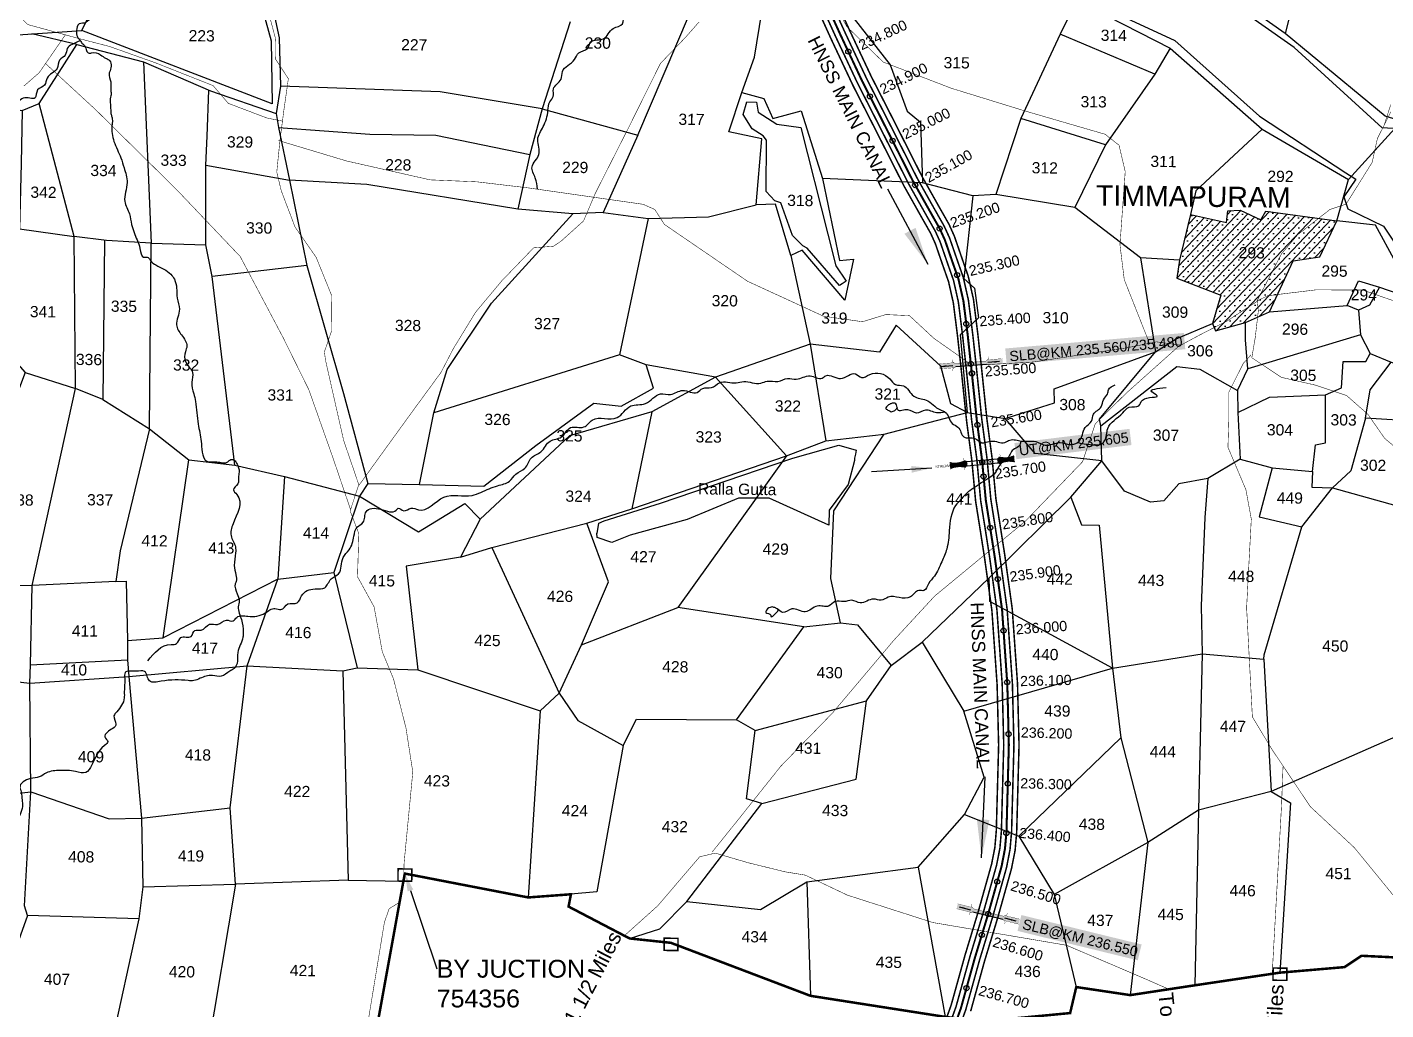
# Model space of a CAD drawing. Header units: feet. Extents: x 750329 to 765877, y 1623833 to 1630891.
# Drawn here: x 753633 to 756297, y 1625345 to 1627271 of the extents above; entities that cross this region are included whole.
import ezdxf
from ezdxf import colors
from ezdxf.entities.mleader import LeaderData, LeaderLine
from ezdxf.enums import TextEntityAlignment as Align
from ezdxf.math import Vec2, Vec3

# ---------------------------------------------------------------- set-up
doc = ezdxf.new("R2010")
doc.units = ezdxf.units.FT
doc.header["$LTSCALE"] = 15
doc.header["$MEASUREMENT"] = 0
doc.header["$PDMODE"] = 32
doc.header["$PDSIZE"] = 10
doc.linetypes.add('ACAD_ISO02W100', pattern=[15, 12, -3])
doc.linetypes.add('HIDDEN2', pattern=[0.1875, 0.125, -0.0625])
for name, color, linetype in [('CANAL1', 7, 'Continuous'), ('CRDS STONES', 7, 'Continuous'), ('CSMark', 72, 'Continuous'), ('Hills', 17, 'Continuous'), ('PLOT', 7, 'Continuous'), ('PLOT NO', 7, 'Continuous'), ('ROADS', 6, 'Continuous'), ('STRUCTURE', 5, 'Continuous'), ('TANKS-STREAM', 4, 'Continuous'), ('VILLAGE', 30, 'Continuous'), ('VILLAGE STONES', 240, 'Continuous')]:
    doc.layers.add(name, color=color, linetype=linetype)
doc.layers.add('VILLAGE BOUNDRY', color=5, linetype='HIDDEN2', lineweight=100)
doc.styles.get("Standard").update_dxf_attribs({"font": 'arial.ttf'})
doc.linetypes.add('DOTS', pattern='A,1e-06,-3,["●",Standard,S=3,R=0,X=-1.25,Y=-1.25],-3', length=6.000001)
doc.dimstyles.get("Standard").update_dxf_attribs({"dimtxt": 0.18, "dimasz": 40, "dimexe": 0.18, "dimexo": 0.0625, "dimgap": 0.09, "dimtad": 0, "dimtih": 1, "dimtoh": 1, "dimdec": 4, "dimzin": 0, "dimdsep": 46, "dimtxsty": 'Standard', "dimcen": 0.09, "dimadec": 0, "dimazin": 0, "dimtfac": 1, "dimtdec": 4, "dimtofl": 0, "dimtmove": 0, "dimatfit": 3, "dimfxl": 1, "dimtolj": 1, "dimtzin": 0, "dimarcsym": 0})

# ---------------------------------------------------------------- blocks, each defined once
blk = doc.blocks.new('SLB')
at = {"layer": 'STRUCTURE'}
h = blk.add_hatch(dxfattribs=at)
h.set_pattern_fill('DOTS', color=6, scale=20, angle=320.3722, style=0)
h.set_pattern_definition([(320.372247934, (-159.4327, -72.9564), (1.2786241598, 0.5641323054), [0, -1.25])])
h.paths.add_polyline_path([(769699.5, 1706871.1), (769699.5, 1706861.1), (769729.1, 1706861.1), (769732.1, 1706863.1), (769792.1, 1706863.1), (769795.1, 1706861.1), (769824.7, 1706861.1), (769824.7, 1706871.1), (769795.1, 1706871.1), (769792.1, 1706869.1), (769732.1, 1706869.1), (769729.1, 1706871.1)])
at = {"layer": 'STRUCTURE', "color": 6, "linetype": 'ACAD_ISO02W100', "ltscale": 0.5, "const_width": 0.5}
for points in [[(769699.5, 1706871.1), (769729.1, 1706871.1)], [(769795.1, 1706871.1), (769824.7, 1706871.1)], [(769699.5, 1706861.1), (769729.1, 1706861.1)], [(769795.1, 1706861.1), (769824.7, 1706861.1)]]:
    blk.add_lwpolyline(points, dxfattribs=at)
at = {"layer": 'STRUCTURE', "color": 6, "const_width": 0.628}
for points in [[(769726.1, 1706877.1), (769726.1, 1706873.1), (769732.1, 1706869.1), (769792.1, 1706869.1), (769798.1, 1706873.1), (769798.1, 1706877.1)], [(769726.1, 1706855.1), (769726.1, 1706859.1), (769732.1, 1706863.1), (769792.1, 1706863.1), (769798.1, 1706859.1), (769798.1, 1706855.1)]]:
    blk.add_lwpolyline(points, dxfattribs=at)
at = {"layer": 'STRUCTURE', "color": 6}
blk.add_lwpolyline([(769732.1, 1706863.1), (769792.1, 1706863.1)], dxfattribs=at)
blk.add_lwpolyline([(769732.1, 1706863.1), (769792.1, 1706863.1)], dxfattribs=at)
at = {"layer": 'STRUCTURE', "color": 0}
blk.add_circle((769762.1, 1706866.1), 1.24, dxfattribs=at)
for points in [[(769703.8, 1706866), (769726.7, 1706866)], [(769818.6, 1706865.8), (769795.7, 1706865.8)]]:
    blk.add_leader(points, dimstyle='Standard', override={"dimasz": 10, "dimgap": 0.09, "dimtad": 0}, dxfattribs=at)
blk = doc.blocks.new('UT')
at = {"layer": 'STRUCTURE'}
h = blk.add_hatch(dxfattribs=at)
h.set_pattern_fill('DASH', color=150, scale=8, angle=-39.6278, style=0)
h.set_pattern_definition([(320.372247933, (-4370.464, -6260.8811), (1.40800153113, 0.132407282), [1, -1])])
h.paths.add_polyline_path([(765163, 1700681.9), (765165.6, 1700680.6), (765167.2, 1700680.3), (765169.1, 1700680), (765172.4, 1700679.6), (765176.4, 1700679.3), (765179.5, 1700679.5), (765183.1, 1700679.9), (765187.7, 1700680.9), (765188.9, 1700681.2), (765193.1, 1700682.2), (765196.1, 1700680.2), (765196.1, 1700672.2), (765193.1, 1700670.2), (765190.5, 1700670.8), (765188.1, 1700671.3), (765185.5, 1700671.8), (765183.6, 1700672.1), (765181, 1700672.5), (765180.3, 1700672.5), (765178.5, 1700672.6), (765176.7, 1700672.6), (765174.6, 1700672.5), (765172.5, 1700672.3), (765170.4, 1700672), (765168.5, 1700671.7), (765166.1, 1700671.2), (765165, 1700670.8), (765163, 1700669.7)])
h.paths.add_polyline_path([(765259.1, 1700682.2), (765256.1, 1700680.2), (765256.1, 1700672.2), (765259.1, 1700670.2), (765261.9, 1700671), (765264.4, 1700671.6), (765266.4, 1700672), (765269.1, 1700672.5), (765272.7, 1700673), (765276.1, 1700673.1), (765278.6, 1700672.9), (765281.2, 1700672.7), (765283.9, 1700672.3), (765286.4, 1700671.9), (765288, 1700671.3), (765289.2, 1700670.6), (765289.1, 1700682.7), (765287.6, 1700681.8), (765285.7, 1700681.2), (765283, 1700680.7), (765281.2, 1700680.4), (765276.7, 1700679.9), (765272.7, 1700679.9), (765268.7, 1700680.3), (765264.8, 1700681), (765261.2, 1700681.7)])
at = {"layer": 'STRUCTURE', "color": 150, "const_width": 0.628}
for points in [[(765190.1, 1700688.2), (765190.1, 1700684.2), (765196.1, 1700680.2), (765256.1, 1700680.2), (765262.1, 1700684.2), (765262.1, 1700688.2)], [(765190.1, 1700664.2), (765190.1, 1700668.2), (765196.1, 1700672.2), (765256.1, 1700672.2), (765262.1, 1700668.2), (765262.1, 1700664.2)]]:
    blk.add_lwpolyline(points, dxfattribs=at)
at = {"layer": 'STRUCTURE', "color": 150}
for points in [[(765196.1, 1700680.2), (765256.1, 1700680.2)], [(765196.1, 1700672.2), (765256.1, 1700672.2)], [(765196.1, 1700672.2), (765256.1, 1700672.2)]]:
    blk.add_lwpolyline(points, dxfattribs=at)
at = {"layer": 'STRUCTURE', "color": 0}
blk.add_circle((765226.1, 1700676.2), 1.89, dxfattribs=at)
at = {"layer": 'STRUCTURE', "color": 150}
for points in [[(765163, 1700681.9), (765164.4, 1700681.1), (765167.9, 1700680.2), (765171.2, 1700679.8), (765176.1, 1700679.4), (765184.7, 1700680.3), (765193.1, 1700682.2)], [(765163, 1700669.7), (765164.3, 1700670.6), (765167.8, 1700671.6), (765171.2, 1700672.1), (765176, 1700672.6), (765184.7, 1700672), (765193.1, 1700670.2)], [(765289.1, 1700682.7), (765287.8, 1700681.9), (765284.3, 1700680.9), (765280.9, 1700680.4), (765276.1, 1700679.8), (765267.4, 1700680.5), (765259.1, 1700682.2)], [(765289.2, 1700670.6), (765287.8, 1700671.4), (765284.2, 1700672.3), (765280.9, 1700672.7), (765276.1, 1700673.1), (765267.4, 1700672.2), (765259.1, 1700670.2)]]:
    blk.add_spline(points, degree=3, dxfattribs=at)
at = {"layer": 'STRUCTURE', "color": 0}
blk.add_text('STREAM', height=5, dxfattribs=at).set_placement((765148.2, 1700675.8), align=Align.MIDDLE_CENTER)
for points in [[(765190.9, 1700676), (765164.2, 1700675.8)], [(765289.3, 1700676.7), (765265.4, 1700676.4)]]:
    blk.add_leader(points, dimstyle='Standard', override={"dimasz": 10, "dimgap": 0.09, "dimtad": 0}, dxfattribs=at)

msp = doc.modelspace()

# ---------------------------------------------------------------- hatches: boundary and pattern name
at = {"layer": 'VILLAGE', "linetype": 'Continuous'}
h = msp.add_hatch(dxfattribs=at)
h.set_pattern_fill('SACNCR', color=256, scale=150, angle=1.53032, style=0)
h.paths.add_polyline_path([(755913.7, 1626904.2), (755984.1, 1626888.3), (755987.2, 1626911.6), (756011.1, 1626912.5), (756051.3, 1626893.8), (756061.2, 1626910.7), (756200.9, 1626891.8), (756167.2, 1626821), (756114.9, 1626813.2), (756068.6, 1626713.2), (756021.4, 1626692.1), (755962.4, 1626675.9), (755956.8, 1626690.6), (755973, 1626745.9), (755887, 1626779.1), (755891.8, 1626814.8)])

# ---------------------------------------------------------------- linework, layer by layer
for p in [(755521, 1626419), (755521, 1626419), (755521, 1626419), (755517, 1625532.6), (755517, 1625532.6), (755517, 1625532.6)]:
    msp.add_point(p)
at = {"layer": 'CANAL1', "color": 1, "const_width": 3}
for points in [[(755159.3, 1627357.7), (755208.9, 1627248.5), (755252, 1627156.8), (755299.7, 1627063.2), (755351.8, 1626960.2), (755386.1, 1626899.2), (755404.2, 1626867.3), (755413.4, 1626846.9), (755427.8, 1626805.1), (755439.3, 1626772.4), (755448.6, 1626731.2), (755456.8, 1626666.7), (755463.5, 1626606.2), (755474.8, 1626498.1), (755484.9, 1626422.4), (755492.4, 1626341.8), (755501.4, 1626285.4), (755510, 1626230.1), (755524.3, 1626127.4), (755534.5, 1625982.5), (755537.5, 1625864), (755532.9, 1625695.9), (755530.1, 1625663.1), (755523.8, 1625630.8), (755497.2, 1625536.1), (755471.7, 1625452.3), (755444.4, 1625354), (755429.7, 1625313)], [(755195.8, 1627374.1), (755245.2, 1627265.3), (755287.9, 1627174.4), (755335.4, 1627081.3), (755387.1, 1626979), (755420.9, 1626918.8), (755439.9, 1626885.4), (755450.6, 1626861.8), (755465.6, 1626818.3), (755477.8, 1626783.4), (755488.1, 1626738.1), (755496.5, 1626671.4), (755503.2, 1626610.4), (755514.5, 1626502.8), (755524.6, 1626426.9), (755532.1, 1626346.8), (755540.9, 1626291.7), (755549.6, 1626235.9), (755564.1, 1626131.5), (755574.5, 1625984.4), (755577.5, 1625864), (755572.9, 1625693.6), (755569.8, 1625657.5), (755562.7, 1625621.5), (755535.6, 1625524.9), (755510.1, 1625441.1), (755482.6, 1625341.9)]]:
    msp.add_lwpolyline(points, dxfattribs=at)
at = {"layer": 'CANAL1', "color": 5, "const_width": 3}
for points in [[(755168.4, 1627361.8), (755218, 1627252.7), (755261, 1627161.2), (755308.6, 1627067.7), (755360.6, 1626964.9), (755394.8, 1626904.1), (755413.1, 1626871.8), (755422.7, 1626850.7), (755437.3, 1626808.4), (755449, 1626775.1), (755458.5, 1626732.9), (755466.7, 1626667.8), (755473.4, 1626607.2), (755484.7, 1626499.3), (755494.8, 1626423.5), (755502.3, 1626343), (755511.3, 1626287), (755519.9, 1626231.5), (755534.2, 1626128.4), (755544.5, 1625983), (755547.5, 1625864), (755542.9, 1625695.3), (755540, 1625661.7), (755533.5, 1625628.5), (755506.8, 1625533.3), (755481.3, 1625449.5), (755454, 1625351), (755438.9, 1625309.2)], [(755186.7, 1627370), (755236.2, 1627261.1), (755278.9, 1627170), (755326.4, 1627076.8), (755378.3, 1626974.3), (755412.2, 1626913.9), (755430.9, 1626880.9), (755441.3, 1626858.1), (755456.2, 1626815), (755468.2, 1626780.7), (755478.2, 1626736.4), (755486.6, 1626670.2), (755493.3, 1626609.4), (755504.6, 1626501.6), (755514.7, 1626425.8), (755522.2, 1626345.5), (755531, 1626290.1), (755539.7, 1626234.4), (755554.1, 1626130.5), (755564.5, 1625984), (755567.5, 1625864), (755562.9, 1625694.2), (755559.8, 1625658.9), (755553, 1625623.8), (755526, 1625527.7), (755500.5, 1625443.9), (755473, 1625344.9), (755457.5, 1625301.6)]]:
    msp.add_lwpolyline(points, dxfattribs=at)
at = {"layer": 'CANAL1', "color": 1, "linetype": 'HIDDEN2', "ltscale": 5, "const_width": 4}
msp.add_lwpolyline([(755177.5, 1627365.9), (755227.1, 1627256.9), (755269.9, 1627165.6), (755317.5, 1627072.3), (755369.5, 1626969.6), (755403.5, 1626909), (755422, 1626876.4), (755432, 1626854.4), (755446.7, 1626811.7), (755458.6, 1626777.9), (755468.4, 1626734.7), (755476.7, 1626669), (755477.4, 1626662.6), (755483.3, 1626608.3), (755485, 1626592.6), (755494.7, 1626500.5), (755504.7, 1626424.7), (755505.3, 1626418.5), (755512.3, 1626344.3), (755521.1, 1626288.6), (755529.8, 1626233), (755544.2, 1626129.5), (755554.5, 1625983.5), (755557, 1625885.4), (755557.5, 1625864), (755552.9, 1625694.7), (755549.9, 1625660.3), (755543.3, 1625626.2), (755534.8, 1625596.1), (755517, 1625532.6), (755502.5, 1625484.8), (755490.9, 1625446.7), (755463.5, 1625347.9), (755448.2, 1625305.4)], dxfattribs=at)
at = {"layer": 'CSMark', "color": 3}
for p in [(755242.8, 1627223.5), (755285.2, 1627135.6), (755329.5, 1627048.6), (755373.9, 1626961.7), (755421.8, 1626876.7), (755456, 1626785.4), (755474, 1626689.7), (755483, 1626611.3), (755485, 1626592.7), (755485.3, 1626592.6), (755495.8, 1626491.5), (755505.3, 1626418.5), (755507.9, 1626390.6), (755520.9, 1626289.9), (755535.9, 1626189.3), (755547.1, 1626088.4), (755554.2, 1625987), (755557, 1625885.4), (755557, 1625885.4), (755555.4, 1625788.3), (755552.6, 1625691.3), (755534.8, 1625596.1), (755504.6, 1625491.7), (755474.4, 1625387.3)]:
    msp.add_point(p, dxfattribs=at)
at = {"layer": 'Hills', "linetype": 'Continuous'}
for points in [[(756321.3, 1627071.8), (756289.5, 1627074), (756117, 1627231.8), (755837.3, 1627428.4), (755753.9, 1627456.7), (755591, 1627504.5), (755506.9, 1627519.1), (755415.2, 1627577.1), (755356.3, 1627626), (755256.4, 1627589.8), (755245.1, 1627559.6), (755244.2, 1627506.3), (755364, 1627475.5), (755498.6, 1627419.5), (755592.1, 1627412.8), (755694.9, 1627333.1), (755882.7, 1627245.5), (756049.3, 1627097.1), (756218.3, 1626986), (756238, 1626973.1), (756214.1, 1626938.5), (756222, 1626915), (756292.2, 1626881.2), (756381.8, 1626746.5)], [(755054.3, 1627072), (755036.3, 1627100.1), (755043.9, 1627125.3), (755062.5, 1627124.1), (755066, 1627104.8), (755102.3, 1627081.2), (755149.9, 1627074.9), (755202.5, 1626865.6), (755218.1, 1626803.3), (755238.6, 1626773.7), (755230.5, 1626768.1), (755225.7, 1626764.8), (755162, 1626838.1), (755153.7, 1626842.9), (755133.5, 1626863.2), (755110.6, 1626926.8), (755098.4, 1626930.8), (755081.5, 1626949.1), (755082.4, 1627050.1), (755076.1, 1627058.6), (755054.3, 1627072)]]:
    msp.add_lwpolyline(points, dxfattribs=at)
at = {"layer": 'Hills'}
msp.add_lwpolyline([(754750.5, 1626278.7), (754753.8, 1626298.7), (754763.8, 1626303.3), (754874.6, 1626337.9), (755134, 1626426.1), (755224.4, 1626452), (755258.2, 1626442.2), (755256.9, 1626433.9), (755255.2, 1626426.1), (755254.8, 1626421.8), (755242.4, 1626374.6), (755205, 1626324.7), (755204.3, 1626294.9), (755087.5, 1626348.2), (755027.7, 1626348.2), (754926.8, 1626306), (754814.9, 1626275.3), (754778.9, 1626260.7), (754750.5, 1626270.5), (754749.9, 1626279.6)], dxfattribs=at)
at = {"layer": 'PLOT'}
for points in [[(753934.9, 1628077.8), (753962.4, 1627933), (753996, 1627759.5), (754026.5, 1627609.3), (754078.2, 1627363.8), (754110.9, 1627244.5), (754113, 1627120.9), (753739.9, 1627264.7), (753760.6, 1627307.2), (753769.2, 1627326), (753780.5, 1627371.3), (753965.9, 1627370.2), (754078.2, 1627363.8)], [(756035, 1627730.5), (756210.1, 1627737.7), (756171, 1627543.5), (756099, 1627259)], [(755186.2, 1627484.9), (755212.6, 1627466.9), (755254.8, 1627493.2), (755542.2, 1627394), (755588, 1627402.4), (755690.9, 1627323.7), (755873.9, 1627230.3), (756054.3, 1627071.6), (756223.7, 1626972.4), (756327.4, 1627087.4), (756295.5, 1627097), (756099, 1627259), (755823, 1627453.7), (755488.9, 1627538), (755351.8, 1627641)], [(753656, 1627456), (753657.2, 1627421.3), (753626.3, 1627290), (753497, 1627280.3), (753497.9, 1627248.3), (753739.9, 1627264.7)], [(755212.6, 1627466.9), (755254.1, 1627287.8), (755325, 1627197.4), (755358, 1627106.8), (755384.4, 1627084.8), (755388, 1626966.1), (755191.9, 1626974.9)], [(754762.4, 1626907.7), (754850, 1626896.3), (754968.7, 1626899.2), (755062.3, 1626923.1), (755072.9, 1627052.5), (755008.8, 1627066.3), (755034.2, 1627143.6), (755059, 1627212.8), (755093, 1627422)], [(754101.7, 1627366.5), (754126.6, 1627250.6), (754129.5, 1627155.8), (754120.6, 1627102.2), (754125.8, 1627074.9), (754146.8, 1626971.4), (754181.2, 1626803.9), (754252.7, 1626552.9), (754300.5, 1626377), (754284.1, 1626351.6), (754400, 1626281.7), (754490.6, 1626337.4), (754520.7, 1626306.5), (754482.5, 1626232), (754543.9, 1626251.4), (754730, 1626299), (754818.2, 1626326.8), (755121.7, 1626430.8), (755198.9, 1626460.2), (755313.1, 1626473.2), (755475.7, 1626516.1), (755550.2, 1626504.4), (755597.3, 1626519.1), (755647.3, 1626534.6), (755646.4, 1626562.3), (755844.8, 1626635), (755885.8, 1626660.1), (755956.8, 1626690.6), (755962.4, 1626675.9), (756021.4, 1626692.1), (756068.6, 1626713.2), (756114.9, 1626813.2), (756167.2, 1626821), (756200.9, 1626891.8)], [(755690.9, 1627323.7), (755657.9, 1627257.7), (755580.8, 1627092.1), (755532.1, 1626943.5), (755487.2, 1626940.7), (755388, 1626966.1)], [(754642.5, 1627111.5), (754829.8, 1627059.4), (754931.4, 1627297.1)], [(754697.2, 1627281.7), (754642.5, 1627111.5), (754618.6, 1627021.7), (754594.8, 1626914.6), (754298.9, 1626962.9), (754146.8, 1626971.4)], [(753419.3, 1627055.3), (753463, 1627062), (753509.9, 1627067.3), (753574.6, 1627116.4), (753622.8, 1627108.1), (753656.2, 1627121.4), (753729.9, 1627237.6), (753642, 1627258.1)], [(755873.9, 1627230.3), (755843.8, 1627179.5), (755657.9, 1627257.7)], [(753729.9, 1627237.6), (753861, 1627203.7), (753991.9, 1627146.3), (754120.6, 1627102.2)], [(753861, 1627203.7), (753875.6, 1626847.9), (753983.2, 1626844.9)], [(755843.8, 1627179.5), (755746.9, 1627040.4), (755580.8, 1627092.1)], [(753983.1, 1627000.5), (753985.6, 1627058), (753989, 1627147.6)], [(754642.5, 1627111.5), (754442.5, 1627144.7), (754129.5, 1627155.8)], [(755034.2, 1627143.6), (755077.1, 1627131.6), (755094.7, 1627092.4), (755150.4, 1627107.2), (755191.9, 1626974.9), (755225.2, 1626813.8), (755252.6, 1626816.4), (755236.1, 1626735.9), (755152.1, 1626834), (755130.1, 1626824), (755100.2, 1626924.3), (755062.3, 1626923.1)], [(753875.6, 1626847.9), (753788.1, 1626852.8), (753724.6, 1626860.8), (753656.2, 1627121.4)], [(753622.8, 1627108.1), (753621.1, 1627004.3), (753617.8, 1626875.7), (753724.6, 1626860.8)], [(756327.4, 1627087.4), (756436.4, 1627052.2), (756495.9, 1626897.4), (756594.2, 1626821.4), (756656, 1626766.8), (756746.4, 1626590.4), (756831.3, 1626434), (756901.5, 1626292.5), (756852.8, 1626197.7), (756755.5, 1626262.7), (756700.8, 1626445.8), (756632.4, 1626553), (756470.6, 1626686), (756356.4, 1626737.1), (756276.3, 1626883.5), (756200.9, 1626891.8), (756223.7, 1626972.4)], [(754125.8, 1627074.9), (754304.6, 1627061.5), (754433.9, 1627059.6), (754618.6, 1627021.7)], [(754829.8, 1627059.4), (754762.4, 1626907.7), (754702.8, 1626905.3), (754594.8, 1626914.6)], [(756054.3, 1627071.6), (755924.2, 1626950.2), (755913.7, 1626904.2), (755891.8, 1626814.8), (755815.8, 1626819.1), (755687.2, 1626918)], [(755746.9, 1627040.4), (755687.2, 1626918), (755532.1, 1626943.5)], [(754181.2, 1626803.9), (753995.5, 1626782.7), (753983.2, 1626844.9), (753983.1, 1627000.5), (754146.8, 1626971.4)], [(755487.2, 1626940.7), (755469, 1626778.8), (755490.3, 1626759.9), (755498.3, 1626701.3), (755462.1, 1626667.9), (755475.7, 1626516.1)], [(754300.5, 1626377), (754402.1, 1626374.9), (754429.8, 1626515.4), (754455.9, 1626599.9), (754543.4, 1626730), (754702.8, 1626905.3)], [(754850, 1626896.3), (754794.1, 1626629), (754429.8, 1626515.4)], [(755913.7, 1626904.2), (755984.1, 1626888.3), (755987.2, 1626911.6), (756011.1, 1626912.5), (756051.3, 1626893.8), (756061.2, 1626910.7), (756200.9, 1626891.8)], [(753604.8, 1626621.5), (753629, 1626594.3), (753727.6, 1626562.9), (753724.6, 1626860.8)], [(753784.3, 1626853.3), (753780.9, 1626541.3), (753727.6, 1626562.9)], [(753780.9, 1626541.3), (753872.3, 1626483.9), (753875.6, 1626847.9)], [(755130.1, 1626824), (755167.7, 1626649.8), (755198.9, 1626460.2)], [(755815.8, 1626819.1), (755844.8, 1626635)], [(755891.8, 1626814.8), (755887, 1626779.1), (755973, 1626745.9), (755956.8, 1626690.6)], [(753872.3, 1626483.9), (753949.5, 1626423), (754039.9, 1626412.5), (753995.5, 1626782.7)], [(756068.6, 1626713.2), (756220.7, 1626725.5), (756243, 1626774), (756284, 1626761.8), (756356.4, 1626737.1)], [(756284, 1626761.8), (756264.8, 1626726.5), (756242.9, 1626716.3), (756220.7, 1626725.5)], [(756242.9, 1626716.3), (756246.7, 1626668.1), (756265.8, 1626631.4), (756307.1, 1626614.6), (756452.6, 1626569.3), (756470.6, 1626686)], [(755475.7, 1626516.1), (755443.5, 1626533), (755424.2, 1626606.7), (755336.5, 1626687.2), (755304.1, 1626634.2), (755167.7, 1626649.8), (754982.5, 1626584.9), (754846.4, 1626609.2), (754794.1, 1626629)], [(755737.8, 1626490), (755887.1, 1626606), (755932.3, 1626600.6), (756005.9, 1626559.3), (756026, 1626601.6), (756021.5, 1626658.2), (756021.4, 1626692.1)], [(756246.7, 1626668.1), (756026, 1626601.6)], [(755740.1, 1626421.3), (755737.8, 1626490), (755735.1, 1626503.1), (755844.8, 1626635)], [(756005.9, 1626559.3), (756006.7, 1626515.7), (756068.4, 1626546.1), (756178.6, 1626550.3), (756209.6, 1626564.4), (756213.2, 1626615.8), (756257.3, 1626615.6), (756265.8, 1626631.4)], [(754402.1, 1626374.9), (754528.4, 1626371.2), (754629.8, 1626451.5), (754743.7, 1626534.2), (754797.1, 1626528.6), (754860.6, 1626563.8), (754846.4, 1626609.2)], [(756442.6, 1626488.8), (756362, 1626498), (756256.8, 1626505.1), (756266, 1626560.5), (756307.1, 1626614.6)], [(753629, 1626594.3), (753509.9, 1626281.3), (753505.8, 1626177.8), (753642.6, 1626176.8)], [(754982.5, 1626584.9), (754857.6, 1626517.4), (754818.2, 1626326.8)], [(754982.5, 1626584.9), (755121.7, 1626430.8)], [(753806.6, 1626184.7), (753642.6, 1626176.8), (753727.6, 1626562.9)], [(756011, 1626424.5), (756073.6, 1626407.1), (756152.7, 1626400.1), (756158.8, 1626452.5), (756178.4, 1626456.1), (756178.6, 1626550.3)], [(754857.6, 1626517.4), (754696, 1626470.1), (754520.7, 1626306.5)], [(755073.5, 1625749.5), (755258.3, 1625797.3), (755278.4, 1625950.5), (755326.7, 1626020.1), (755387.8, 1626065.7), (755518.6, 1626191.6), (755679.2, 1626349.7), (755740.1, 1626421.3), (755609, 1626435.6), (755550.2, 1626504.4)], [(756006.7, 1626515.7), (756011, 1626424.5), (755947.9, 1626386.2), (755890.7, 1626376.2), (755861.5, 1626342.9), (755835.2, 1626340.1), (755784.4, 1626361.6), (755740.1, 1626421.3)], [(756256.8, 1626505.1), (756228.2, 1626401.5), (756191.8, 1626368.4)], [(753872.3, 1626483.9), (753814.8, 1626244.4), (753806.6, 1626184.7), (753827, 1626185.5), (753829.3, 1626068.6), (753899.6, 1626074.4)], [(755155.6, 1626095.5), (755227.6, 1626103.7), (755208.7, 1626190.4), (755214.6, 1626322.9), (755313.1, 1626473.2)], [(754124.4, 1626188.8), (753899.6, 1626074.4), (753949.5, 1626423)], [(755121.7, 1626430.8), (754908.3, 1626133.6)], [(754039.9, 1626412.5), (754137, 1626390.7), (754284.1, 1626351.6)], [(754137, 1626390.7), (754124.4, 1626188.8), (754234.2, 1626201.9)], [(756073.6, 1626407.1), (756048.4, 1626311.4), (756132.1, 1626291.7)], [(756152.7, 1626400.1), (756151.4, 1626369.4), (756191.8, 1626368.4), (756316.6, 1626333.6), (756400.6, 1626356.4), (756472.7, 1626337.2), (756466.6, 1626285.9), (756675.1, 1626239.5), (756755.3, 1626263.5)], [(755387.8, 1626065.7), (755469.3, 1625930.2), (755760.8, 1626014.6), (755936.3, 1626042.4), (756057.5, 1626032), (756058.1, 1626041), (756132.1, 1626291.7), (756191.8, 1626368.4)], [(755947.9, 1626386.2), (755941.5, 1626310.1), (755934.8, 1626136.9), (755936.3, 1626042.4)], [(754284.1, 1626351.6), (754234.2, 1626201.9), (754279.7, 1626015.2), (754398.7, 1626011.5), (754638.4, 1625930.8)], [(755679.2, 1626349.7), (755699.7, 1626295.9), (755734.9, 1626294.9), (755760.8, 1626014.6), (755520.3, 1626145.6), (755518.6, 1626191.6)], [(754675.7, 1625965.6), (754719.5, 1626060.3), (754772.8, 1626183.8), (754730, 1626299)], [(754482.5, 1626232), (754375.9, 1626214.7), (754398.7, 1626011.5)], [(754543.9, 1626251.4), (754675.7, 1625965.6), (754638.4, 1625930.8)], [(753435.9, 1626179), (753430.1, 1626008.7), (753638, 1625985.5)], [(753829.3, 1626068.6), (753829.3, 1626031.1), (753831.7, 1625998.1), (754064.2, 1626018.9), (754124.4, 1626188.8)], [(753639.3, 1626021.1), (753642.6, 1626176.8)], [(754719.5, 1626060.3), (754908.3, 1626133.6)], [(754801, 1625862.7), (754827.7, 1625914.4), (755023.7, 1625913.2), (755155.6, 1626095.5), (754908.3, 1626133.6)], [(755227.6, 1626103.7), (755260.9, 1626099.3), (755326.7, 1626020.1)], [(753638, 1625985.5), (753639.3, 1626021.1), (753829.3, 1626031.1)], [(754040.9, 1625591.2), (754030.7, 1625740.7), (754064.2, 1626018.9)], [(754064.2, 1626018.9), (754251.8, 1626009.5), (754279.7, 1626015.2)], [(755936.3, 1626042.4), (755929.6, 1625736), (755922, 1625392.8)], [(756057.5, 1626032), (756071.6, 1625772.9), (756110, 1625750.3), (756088.8, 1625417.6)], [(753430.1, 1626008.7), (753428.5, 1625817.1), (753427.1, 1625748.3), (753639.9, 1625771.9)], [(753639.9, 1625771.9), (753638, 1625985.5), (753831.7, 1625998.1)], [(753831.7, 1625998.1), (753857, 1625720.7), (754030.7, 1625740.7)], [(754251.8, 1626009.5), (754262.3, 1625599.2), (754370.4, 1625597.3)], [(755760.8, 1626014.6), (755777.4, 1625878.1), (755829.9, 1625672.5), (755795.6, 1625373.6)], [(754675.7, 1625965.6), (754712.5, 1625912.2), (754801, 1625862.7), (754749.4, 1625576.2), (754698.9, 1625571.3)], [(755060.2, 1625892.4), (755278.4, 1625950.5)], [(754638.4, 1625930.8), (754615.1, 1625565.1)], [(754813.8, 1625484.7), (754873.5, 1625503.6), (754925.9, 1625557), (755019.7, 1625679.4), (755073.5, 1625749.5), (755043.3, 1625758.5), (755060.2, 1625892.4), (755023.7, 1625913.2)], [(754925.9, 1625557), (755070.3, 1625541.4), (755161.3, 1625595.6), (755379.6, 1625624.3), (755470.4, 1625727.6), (755509, 1625801.1), (755469.3, 1625930.2)], [(756354.2, 1625897.3), (756071.6, 1625772.9), (755929.6, 1625736), (755829.9, 1625672.5), (755646.7, 1625570.6)], [(755777.4, 1625878.1), (755577.1, 1625685.2)], [(753633.4, 1625529.4), (753627.4, 1625548.7), (753639.9, 1625771.9), (753793.3, 1625718.9), (753857, 1625720.7)], [(755470.4, 1625727.6), (755577.1, 1625685.2), (755646.7, 1625570.6), (755689.7, 1625389.4)], [(753857, 1625720.7), (753859.6, 1625585.6), (754040.9, 1625591.2)], [(755379.6, 1625624.3), (755432.9, 1625330.9)], [(754262.3, 1625599.2), (754040.9, 1625591.2), (753985.7, 1625260.3)], [(755161.3, 1625595.6), (755168.5, 1625372.2)], [(753859.6, 1625585.6), (753851.5, 1625523.2), (753796.2, 1625269.5)], [(753851.5, 1625523.2), (753633.4, 1625529.4), (753544, 1625280)]]:
    msp.add_lwpolyline(points, dxfattribs=at)
at = {"layer": 'ROADS', "linetype": 'HIDDEN2', "ltscale": 10, "const_width": 1}
for points in [[(753542.5, 1628213.8), (753540.1, 1628106.5), (753530.7, 1628046), (753521.7, 1627937.1), (753523.5, 1627799), (753527.6, 1627638.9), (753545, 1627599.8), (753568.5, 1627465.5), (753619.8, 1627408), (753619.7, 1627343), (753620.4, 1627290), (753633.3, 1627276.7), (753731.4, 1627249.8), (753794.6, 1627233.4), (753884.2, 1627201.5), (753997.2, 1627156.8), (754027.2, 1627121.9), (754103.7, 1627093), (754134, 1627087.1)], [(754283.1, 1626373.7), (754253.2, 1626461.3), (754217.6, 1626618.6), (754215.5, 1626634.9), (754229.4, 1626675.4), (754230, 1626744.5), (754199.3, 1626820.2), (754157.9, 1626879.6), (754130.9, 1626950.5), (754122.1, 1626987.2), (754128.3, 1627048.9), (754136, 1627108.4), (754144.8, 1627170.4), (754119.4, 1627209.2), (754119.8, 1627248.2), (754072.6, 1627426.4), (754042.9, 1627579.2), (754017.4, 1627701.9), (753985.8, 1627858), (753950.2, 1628050.6), (753937.4, 1628122.4)], [(755833.5, 1626650.9), (755783.8, 1626776.4), (755775.4, 1626844.7), (755785.7, 1626988.2), (755773.6, 1627039.9), (755746.3, 1627061.4), (755589.4, 1627107), (755444.8, 1627151.6), (755311.1, 1627203), (755239.9, 1627272.4), (755174.7, 1627387.7), (755133, 1627463.1)], [(754950, 1627281.5), (754923.8, 1627251.7), (754874.4, 1627200.3), (754811.7, 1627074), (754746.9, 1626946.1), (754723.5, 1626891.4), (754678.6, 1626851), (754664.4, 1626841.8), (754625.8, 1626838.8), (754563.4, 1626774.1), (754512, 1626712.6), (754468.2, 1626640.9), (754444.1, 1626594.5), (754382, 1626509.6), (754281.9, 1626371.3), (754265.9, 1626323), (754283, 1626278.3), (754280.4, 1626193.9), (754312.9, 1626135), (754329, 1626046.7), (754351, 1625993.5), (754375.4, 1625897.5), (754388.8, 1625811), (754371.8, 1625633.2), (754371, 1625608.4)], [(753708.2, 1627257.2), (753656.2, 1627182), (753626.2, 1627155.9)], [(756355, 1626414.4), (756294.4, 1626465.2), (756261.4, 1626512.5), (756219.8, 1626549.1), (756158.9, 1626569.5), (756091.9, 1626584.8), (756033.9, 1626623.3), (756040.6, 1626662.5), (756046.7, 1626715.3), (756044.6, 1626733.9), (755984.9, 1626695.1), (755934.5, 1626669.3), (755894.6, 1626647.9), (755846.9, 1626654.4), (755789.1, 1626642.8), (755605.8, 1626614.9), (755486.4, 1626608), (755410.5, 1626661.3), (755362.6, 1626705.8), (755316.1, 1626707.9), (755270.5, 1626693.8), (755193.6, 1626704.9), (755045, 1626773.3), (754882.2, 1626884.6), (754863.2, 1626914), (754840.4, 1626924.1), (754614, 1626956.4), (754513.9, 1626968.2), (754422.9, 1626972), (754259.1, 1627009), (754125.1, 1627049.3)], [(756401.4, 1625447.5), (756350.3, 1625521.6), (756234.9, 1625662.8), (756148.8, 1625742.9), (756073.8, 1625854.7), (756035, 1625919.2), (756023.7, 1626133.2), (756032.9, 1626307.1), (756022.3, 1626364.7), (755987.1, 1626447.8), (755989, 1626506.3), (755988.9, 1626556), (756017.2, 1626612.1), (756032.5, 1626629)], [(754802.5, 1625489), (754869.2, 1625548.8), (754951.3, 1625644.8), (754981.8, 1625652), (755046.8, 1625633), (755118.5, 1625615.4), (755158.5, 1625608.8), (755240.9, 1625569.6), (755408.4, 1625515.9), (755670.7, 1625471.3), (755815.7, 1625409.4), (755871.5, 1625385.1)], [(754289.5, 1625250.9), (754333.1, 1625516.1), (754342.4, 1625542.9), (754363.4, 1625556)]]:
    msp.add_lwpolyline(points, dxfattribs=at)
at = {"layer": 'ROADS', "linetype": 'DOTS', "ltscale": 0.3, "const_width": 1}
for points in [[(753668.8, 1627200), (753767.2, 1627109.3), (753927.3, 1626951.2), (754050.4, 1626821.7), (754134.6, 1626662.6), (754184.9, 1626560.7), (754231.2, 1626430), (754266.9, 1626325.2)], [(756306.3, 1627119.5), (756293.5, 1627079.5), (756306.7, 1627105.6)], [(756044, 1626734.5), (756092, 1626826.8), (756124.2, 1626864.7), (756187.3, 1626914.1), (756218.8, 1626924.6), (756269.9, 1627006.2), (756280.1, 1627052.9), (756293.5, 1627079.5)], [(756044, 1626734.5), (756065.4, 1626744.9), (756160.1, 1626756.4), (756251.7, 1626755.9), (756375.8, 1626712.5), (756428.2, 1626696.7), (756472.7, 1626697.2)], [(755891.7, 1626646.8), (755787.7, 1626553.8), (755727, 1626493.8), (755701.9, 1626419.2), (755589.5, 1626302.4), (755412.2, 1626156.1), (755332, 1626069.3), (755211.8, 1625926.8), (755110.1, 1625822.1), (755028.6, 1625719.8), (754976, 1625654.3)], [(756073.9, 1625415.1), (756092.2, 1625745.8), (756095.1, 1625821.3)]]:
    msp.add_lwpolyline(points, dxfattribs=at)
at = {"layer": 'TANKS-STREAM'}
for points in [[(754633.3, 1626953.9), (754629, 1626975.9), (754622.6, 1626997.3), (754636.1, 1627021.7), (754633.8, 1627050.9), (754644.5, 1627076.4), (754653.8, 1627108), (754657.3, 1627124.7), (754664.3, 1627135.4), (754664.5, 1627150.2), (754679.4, 1627169.3), (754682.2, 1627184.4), (754705.8, 1627207.7), (754714.2, 1627221), (754731.1, 1627229.7), (754738.1, 1627242.7), (754762.5, 1627248.7), (754781.7, 1627268.8), (754800.2, 1627278.1), (754803.4, 1627296.1), (754820.9, 1627309.6), (754834.9, 1627324.9), (754858.5, 1627341.2), (754873.4, 1627354.1), (754884, 1627359.3), (754888.3, 1627368.1), (754905.1, 1627370.8), (754944.6, 1627382.5), (754967.4, 1627396), (754974.1, 1627401.2), (755001.4, 1627382.9), (755022.7, 1627378.7), (755035.5, 1627373.3), (755062, 1627373.3), (755091.6, 1627377.2), (755099.3, 1627394.7), (755112.9, 1627409.6), (755132, 1627414.3), (755134.8, 1627432), (755165.3, 1627455.5), (755193.2, 1627483.4), (755210.1, 1627504.2), (755226.8, 1627546.9), (755235.5, 1627562.9), (755239, 1627584.5), (755240.5, 1627604.1), (755244.5, 1627633.9), (755245.6, 1627678.1), (755246.8, 1627720.4), (755251.4, 1627753.1), (755245.3, 1627769.2), (755249.1, 1627807.5), (755255.5, 1627823.2), (755258.3, 1627843.5), (755258.2, 1627859.6), (755255.2, 1627885.5), (755263.1, 1627920.5), (755266.7, 1627945.9), (755276.4, 1627963.2), (755276, 1627984.8), (755280.5, 1628008.1), (755275.8, 1628023.5), (755285.5, 1628042.1), (755284.2, 1628067.2), (755286.9, 1628076.4), (755280.6, 1628097.8), (755290.2, 1628111.1), (755285.2, 1628131.1), (755283, 1628169.8), (755287.3, 1628187.4), (755289, 1628210.7), (755287.7, 1628223.6), (755282, 1628238.4), (755281, 1628256.5), (755270.5, 1628271.8), (755270.9, 1628302.8), (755268.9, 1628323.7), (755268.5, 1628355.8), (755268.1, 1628389.4), (755274.6, 1628407.8), (755286.4, 1628432.9), (755284.6, 1628441.8)], [(753815.8, 1628138.6), (753818.6, 1628121.1), (753811.9, 1628107.5), (753813.4, 1628088.2), (753802.9, 1628073.4), (753803.5, 1628059.5), (753787.8, 1628040.3), (753777.6, 1628013.3), (753778.2, 1628002.1), (753767.2, 1627988.8), (753764.7, 1627971.6), (753751.6, 1627957.4), (753747.8, 1627935.2), (753716.8, 1627914.5), (753696.9, 1627899.3), (753685.1, 1627887.9), (753689.1, 1627862.8), (753683.3, 1627844.6), (753690, 1627827.1), (753685.1, 1627804.7), (753690.3, 1627787.9), (753688.7, 1627763.6), (753692.4, 1627746.9), (753698.4, 1627719.1), (753708.9, 1627708), (753710.7, 1627687.5), (753725, 1627671.5), (753727.7, 1627661.9), (753738.9, 1627648.8), (753754.3, 1627622.6), (753764.4, 1627614.1), (753778.6, 1627592.7), (753796.9, 1627570.5), (753802.9, 1627561.1), (753805.7, 1627520.4), (753792.8, 1627502.3), (753797.2, 1627487.3), (753790.4, 1627468.4), (753794.9, 1627438.8), (753794.3, 1627425.9), (753800.2, 1627411.1), (753797.1, 1627388.9), (753796.6, 1627352.4), (753790.7, 1627344.8), (753792.3, 1627328.6), (753780.6, 1627313.9), (753776.4, 1627298.1), (753750.2, 1627282.8), (753747.7, 1627280.7), (753734.6, 1627277.6), (753729.4, 1627264.6), (753731.1, 1627252.3), (753738.2, 1627243.2), (753740, 1627240), (753743.2, 1627237.4), (753748.5, 1627227.6), (753749.6, 1627224), (753756, 1627220.3), (753758.6, 1627221), (753776.6, 1627217.2), (753786.3, 1627210.6), (753793.1, 1627207.3), (753795.4, 1627186), (753793.2, 1627180.2), (753796.6, 1627164.3), (753796.5, 1627153.4), (753796.8, 1627147.3), (753797.1, 1627139), (753795.9, 1627134), (753795.1, 1627128.2), (753796.1, 1627118.1), (753796.4, 1627111.9), (753797, 1627101.8), (753798.7, 1627095.3), (753799.4, 1627091.3), (753799.7, 1627085.2), (753798.9, 1627078.7), (753802.9, 1627047.3), (753816.4, 1627015.3), (753822.6, 1626995.6), (753828.6, 1626966.7), (753824.1, 1626929.8), (753833.1, 1626905.4), (753837.5, 1626884.6), (753848.2, 1626854.1), (753853.8, 1626837.2), (753861.1, 1626820.4), (753869.8, 1626819.7), (753874.3, 1626813.9), (753885.2, 1626805.1), (753914.5, 1626786.9), (753921.3, 1626777), (753925.8, 1626760.2), (753926.7, 1626740), (753931.1, 1626718.5), (753925.6, 1626687.6), (753935.2, 1626667.9), (753945.9, 1626646.4), (753942.9, 1626634.9), (753943.2, 1626615.8), (753956.9, 1626594.3), (753955.5, 1626575.2), (753959.3, 1626552.7), (753962.6, 1626537.6), (753967.9, 1626493.3), (753973.9, 1626459.2), (753975.9, 1626438.4), (753986.1, 1626419.8), (753988.5, 1626419.2), (754004.6, 1626419), (754026, 1626419.3), (754030.1, 1626422.7), (754038.8, 1626422.6), (754041.7, 1626419.1), (754046.7, 1626409.3), (754048.4, 1626401.7), (754047.1, 1626391.3), (754045.8, 1626375.8), (754037, 1626364.3), (754043.8, 1626355), (754036.3, 1626297.4), (754032.5, 1626274.4), (754041, 1626252.3), (754041.4, 1626240.8), (754038.8, 1626216), (754042.1, 1626197.5), (754042.5, 1626184.7), (754040.7, 1626180.1), (754044.6, 1626160.5), (754048.4, 1626146.6), (754046.6, 1626135), (754052.7, 1626109.9), (754056.5, 1626085), (754055.8, 1626075.2), (754045.6, 1626045.3), (754044.2, 1626023.9), (754038.3, 1626014.2), (754030.1, 1626009), (754013.3, 1625998.8), (753995.9, 1626000.2), (753971.6, 1625994.7), (753959.4, 1625990.2), (753948.4, 1625990.3), (753895.1, 1625988.9), (753872.5, 1625989.8), (753868, 1625999), (753862.9, 1626008.3), (753846.1, 1626008.5), (753824.7, 1626005.9), (753824, 1625994.4), (753823.1, 1625967.8), (753823, 1625956.2), (753808.2, 1625929.3), (753802.9, 1625921.2), (753806.8, 1625905), (753789.3, 1625888.5), (753785.1, 1625879.9), (753790.8, 1625870.6), (753784.3, 1625863.1), (753759, 1625823.8), (753747.9, 1625810.1), (753727.6, 1625812), (753697, 1625814.1), (753670.4, 1625809.2), (753656.4, 1625801.3), (753639, 1625798), (753618.6, 1625780.9), (753620.2, 1625775.7), (753622.4, 1625759.5), (753623.4, 1625747.4), (753613.2, 1625716.3), (753606.7, 1625706), (753592.1, 1625651.9), (753572, 1625608.8), (753563.8, 1625602), (753539.9, 1625584.9), (753509.6, 1625566.8), (753494, 1625565.8), (753463.9, 1625565), (753429.7, 1625558.4), (753367.2, 1625558)], [(753736.8, 1627244.8), (753720.6, 1627237.4), (753711.4, 1627229.5), (753707.5, 1627216.7), (753696.3, 1627207), (753691.3, 1627190.3), (753671.7, 1627171.6), (753666.7, 1627157.7), (753653.1, 1627148.2), (753648.1, 1627132.6), (753624.8, 1627132.2), (753614.7, 1627126), (753596.9, 1627130.1), (753584.1, 1627124.2), (753570.5, 1627128.7), (753544.6, 1627108.8), (753532.8, 1627099.4), (753523.7, 1627092.6), (753509.4, 1627077.2), (753499.6, 1627064.4), (753497.6, 1627054.8), (753485.3, 1627044.5), (753458.8, 1627023.5), (753430.5, 1627020.6), (753410.8, 1627021.1), (753398, 1627022.9), (753378.7, 1627024.7), (753341, 1627022.3), (753330.3, 1627016.3), (753313.5, 1627023.2), (753292.9, 1627035.6), (753273.6, 1627050.1), (753260.3, 1627047.9), (753251.8, 1627055.4), (753228.6, 1627059.1), (753214.8, 1627068.4), (753204.9, 1627068), (753198.5, 1627076.8), (753175.6, 1627078.5), (753162.4, 1627065.6), (753146.3, 1627050.1), (753142.3, 1627034.3), (753115.4, 1627021.5), (753088.1, 1627021.3), (753047.1, 1627023.2), (753008.4, 1627013.9), (752980.9, 1627007.9), (752937, 1627008.8), (752912.1, 1627016.4), (752889.9, 1627032.3), (752874.9, 1627050.5), (752861, 1627076.6), (752843.6, 1627092.4), (752817.4, 1627122.2), (752804.5, 1627148.7), (752782.9, 1627182.1), (752763.8, 1627218), (752732.8, 1627250.7), (752726.1, 1627268.3), (752703.9, 1627290.1), (752693.3, 1627305.8), (752662.5, 1627352.7), (752658.9, 1627378.6), (752638.7, 1627403.8), (752634.9, 1627415.5), (752614.6, 1627434.8), (752602, 1627443.7)], [(753869.3, 1626029), (753914.9, 1626061.2), (753925.7, 1626062.8), (753934.1, 1626074.7), (753954, 1626077), (753961.6, 1626088.5), (753973.7, 1626089.2), (753990.4, 1626100.6), (754005.7, 1626100.4), (754023.2, 1626108.9), (754036.9, 1626107.5), (754043.6, 1626114.1), (754065.6, 1626116.3), (754099.3, 1626122.9), (754118.6, 1626131.6), (754130.2, 1626129.4), (754144, 1626140.5), (754162.3, 1626142.7), (754170.8, 1626156.7), (754197.1, 1626170.1), (754216.2, 1626172.4), (754228.8, 1626189.6), (754243.4, 1626199.8), (754252.2, 1626231.5), (754264, 1626246.7), (754273.4, 1626273.5), (754279.4, 1626290.8), (754291.5, 1626300.6), (754297.2, 1626321.3), (754325.8, 1626326.4), (754356.5, 1626324.4), (754360.3, 1626328), (754371, 1626323.4), (754385.6, 1626328.6), (754399.7, 1626325.1), (754449.7, 1626349.8), (754504.9, 1626353.3), (754522.4, 1626359.3), (754555.2, 1626372.4), (754578.5, 1626381.3), (754591.1, 1626395.2), (754608.7, 1626406.6), (754620.9, 1626426.4), (754640.1, 1626439), (754658.2, 1626459.9), (754680, 1626467.8), (754698.1, 1626486.3), (754724.3, 1626487.5), (754740.8, 1626501), (754789.4, 1626506), (754816.2, 1626528.7), (754844.9, 1626533.3), (754874.6, 1626552.5), (754894.4, 1626551.4), (754918.3, 1626559.2), (754946.3, 1626555.4), (754957.2, 1626563.1), (754974.5, 1626564.7), (754990.3, 1626574.1), (755022.7, 1626574.1), (755037.6, 1626576.5), (755071.2, 1626573.5), (755083.8, 1626577.4), (755104.8, 1626576.6), (755123.6, 1626582.8), (755140.8, 1626581.2), (755167.9, 1626587.6), (755191.5, 1626583.3), (755198.8, 1626587.9), (755227.7, 1626582.6), (755257, 1626591.6), (755268.6, 1626584.4), (755284.7, 1626590.4), (755324, 1626581.8), (755335.3, 1626570.6), (755350.7, 1626568.3), (755370.9, 1626548), (755395.2, 1626540.3), (755423.3, 1626521), (755432.9, 1626516.8), (755446.3, 1626494.5), (755457.7, 1626487.4), (755469.5, 1626467.9), (755491, 1626465), (755504.4, 1626456.7), (755523.1, 1626460), (755549.6, 1626457), (755559.6, 1626461.9), (755582.3, 1626459.9), (755610.4, 1626458.7), (755628.7, 1626451.8), (755658.1, 1626457), (755677.9, 1626453.3), (755691.7, 1626456.6), (755701.8, 1626472.2), (755707.2, 1626486.5), (755719.3, 1626498.9), (755723.6, 1626512.5), (755738.7, 1626527.2), (755742.9, 1626540.8), (755750.9, 1626552.1), (755753.1, 1626560.6), (755765.7, 1626570.3)], [(755693.3, 1626456.8), (755725, 1626452.5), (755739.8, 1626454.9), (755745.2, 1626460.1), (755751.4, 1626484.4), (755780.8, 1626515), (755793.5, 1626526.3), (755812.3, 1626529.1), (755819.4, 1626540.2), (755848.5, 1626548.8), (755837.7, 1626556.2), (755865.8, 1626564.7)], [(755432.1, 1626517), (755415.8, 1626515.3), (755394, 1626520.5), (755376.2, 1626514.5), (755359.6, 1626521.3), (755339.7, 1626521.1), (755338.3, 1626525.9), (755334, 1626534.1), (755331.1, 1626534.3), (755326.1, 1626533.2), (755320.4, 1626529.9), (755316.4, 1626523.7), (755322.4, 1626519.7), (755326.8, 1626517.5), (755330.9, 1626518.3), (755336.6, 1626522.2), (755339, 1626525.5)], [(755581.4, 1626459.8), (755576.5, 1626449.3), (755566.1, 1626443), (755554.3, 1626425.2), (755543.5, 1626417), (755528.5, 1626395.1), (755511.6, 1626383.3), (755495.5, 1626372.1), (755480.7, 1626362.6), (755463.3, 1626345.2), (755453.2, 1626333.5), (755440.8, 1626284.2), (755435.7, 1626248.2), (755425.9, 1626223.2), (755411.6, 1626195.3), (755400.2, 1626179.9), (755391.1, 1626166.8), (755381.1, 1626166.9), (755364.4, 1626154.2), (755342.6, 1626153.1), (755321.1, 1626153.7), (755307.1, 1626147.9), (755292.5, 1626150.1), (755266.2, 1626142.7), (755249.7, 1626147.8), (755233.7, 1626145), (755216.9, 1626145.2), (755204.2, 1626136.4), (755182, 1626136.4), (755158.4, 1626125.1), (755131.9, 1626130.7), (755114, 1626123.9), (755103.3, 1626130.9), (755098.4, 1626133.3), (755095.4, 1626134.3), (755087.1, 1626132.8), (755081.1, 1626123.9), (755090.6, 1626118.8), (755090.9, 1626116.2), (755101.6, 1626123), (755105, 1626129.6), (755104, 1626130.6)]]:
    msp.add_spline(points, degree=3, dxfattribs=at)
at = {"layer": 'VILLAGE', "linetype": 'Continuous', "const_width": 1}
msp.add_lwpolyline([(755913.7, 1626904.2), (755984.1, 1626888.3), (755987.2, 1626911.6), (756011.1, 1626912.5), (756051.3, 1626893.8), (756061.2, 1626910.7), (756200.9, 1626891.8), (756167.2, 1626821), (756114.9, 1626813.2), (756068.6, 1626713.2), (756021.4, 1626692.1), (755962.4, 1626675.9), (755956.8, 1626690.6), (755973, 1626745.9), (755887, 1626779.1), (755891.8, 1626814.8), (755913.7, 1626904.2)], dxfattribs=at)
at = {"layer": 'VILLAGE BOUNDRY', "lineweight": -2, "ltscale": 13, "const_width": 4.96}
msp.add_lwpolyline([(753544, 1625280), (753701.3, 1625274.1), (753796.2, 1625269.5), (753985.7, 1625260.3), (754307.7, 1625251.4), (754373.1, 1625611.9), (754615.1, 1625565.1), (754698.9, 1625571.3), (754694.2, 1625547.2), (754813.8, 1625484.7), (754894.9, 1625476.1), (755168.5, 1625372.2), (755432.9, 1625330.9), (755503.6, 1625321.7), (755677.7, 1625338.4), (755689.7, 1625389.4), (755795.6, 1625373.6), (755922, 1625392.8), (756088.8, 1625417.6), (756215.7, 1625428.5), (756248.9, 1625450.7), (756360, 1625445.4)], dxfattribs=at)
at = {"layer": 'VILLAGE STONES', "lineweight": -2, "ltscale": 15, "const_width": 2.98}
for points in [[(754360, 1625621.1), (754387, 1625620.8), (754386.7, 1625596.9), (754359.7, 1625597.2)], [(754881.8, 1625485.2), (754908.8, 1625484.9), (754908.5, 1625461), (754881.6, 1625461.3)], [(756075.7, 1625426.7), (756102.7, 1625426.4), (756102.4, 1625402.5), (756075.4, 1625402.8)]]:
    msp.add_lwpolyline(points, close=True, dxfattribs=at)

# ---------------------------------------------------------------- block references
at = {"layer": 'STRUCTURE', "color": 0}
for name, p, rotation in [('SLB', (131305.4, -138701.1), 4.801883997860815), ('UT', (157582.8, -140035.4), 5.52523592908321), ('SLB', (-401977.2, 153753.9), 346.0907986352187)]:
    msp.add_blockref(name, p, dxfattribs=dict(at, rotation=rotation))

# ---------------------------------------------------------------- texts
at = {"layer": 'CSMark', "color": 1}
for s, rotation, p in [('234.800', 25.1455, (755264.7, 1627234.8)), ('234.900', 27.0136, (755306.3, 1627147.9)), ('235.000', 26.8286, (755350.5, 1627059.8)), ('235.100', 29.3274, (755395.4, 1626974.4)), ('235.200', 19.0355, (755443.4, 1626886.7)), ('235.300', 12.7388, (755479.7, 1626793.1)), ('235.400', 4.2652, (755499.6, 1626694.7)), ('235.500', 4.2652, (755510.5, 1626596.2)), ('235.600', 9.0376, (755522.1, 1626496.5)), ('235.700', 9.0376, (755530.2, 1626395.1)), ('235.800', 8.8578, (755544.2, 1626296.2)), ('235.900', 7.9071, (755559.2, 1626193.6)), ('236.000', 4.0446, (755571, 1626090.7)), ('236.100', 1.4348, (755579.5, 1625989.2)), ('236.200', 358.4519, (755581.1, 1625888.8)), ('236.300', 358.4519, (755579.9, 1625789.1)), ('236.400', 355.0388, (755578, 1625691.9)), ('236.500', 343.1088, (755562.2, 1625588.9)), ('236.600', 343.1088, (755527, 1625478.8)), ('236.700', 344.4914, (755499.1, 1625383.6))]:
    msp.add_text(s, height=20, rotation=rotation, dxfattribs=at).set_placement(p, align=Align.MIDDLE_LEFT)
at = {"layer": 'PLOT NO'}
for s, p in [('223', (753974.9, 1627254.5)), ('227', (754391.6, 1627236.8)), ('230', (754751.6, 1627240.3)), ('314', (755763.3, 1627255.3)), ('315', (755455.2, 1627201.6)), ('313', (755723.8, 1627125.1)), ('317', (754935.3, 1627090.6)), ('329', (754050.1, 1627046.3)), ('333', (753919.8, 1627010.4)), ('228', (754360.3, 1627001.5)), ('229', (754707.3, 1626996.5)), ('312', (755628, 1626995.6)), ('311', (755860.8, 1627008.1)), ('334', (753782.3, 1626990.3)), ('292', (756090.1, 1626978.9)), ('342', (753664.7, 1626947.6)), ('318', (755148.6, 1626931.6)), ('330', (754087.6, 1626877.7)), ('293', (756033.8, 1626829)), ('295', (756196.1, 1626793.2)), ('320', (755000.5, 1626735)), ('294', (756253.6, 1626746.6)), ('341', (753663.6, 1626713.5)), ('335', (753822.4, 1626724.1)), ('319', (755215.4, 1626701.1)), ('310', (755649.2, 1626701.7)), ('309', (755883.5, 1626712.7)), ('328', (754379.4, 1626686.5)), ('327', (754652.2, 1626690.1)), ('296', (756118.7, 1626679.3)), ('336', (753753.9, 1626619.8)), ('306', (755932.7, 1626636.9)), ('332', (753944.4, 1626608.9)), ('305', (756134.9, 1626588.9)), ('331', (754129.5, 1626550.2)), ('321', (755319.8, 1626552.1)), ('322', (755124.3, 1626528.6)), ('308', (755682.1, 1626531.3)), ('326', (754554.9, 1626502.3)), ('303', (756213.9, 1626501.4)), ('325', (754696, 1626470.1)), ('323', (754969, 1626468)), ('307', (755865.6, 1626471.4)), ('304', (756089.1, 1626481.9)), ('302', (756271.8, 1626412.4)), ('338', (753619.7, 1626344.4)), ('337', (753775.8, 1626344.6)), ('324', (754713.7, 1626351.7)), ('441', (755460.7, 1626346.3)), ('449', (756108.5, 1626348.3)), ('414', (754199.1, 1626279.7)), ('412', (753882.4, 1626264.4)), ('413', (754013.4, 1626250.3)), ('429', (755100.4, 1626248.2)), ('427', (754841.1, 1626233.1)), ('448', (756013.1, 1626194.9)), ('415', (754328.3, 1626186)), ('442', (755657.4, 1626189.3)), ('443', (755836.6, 1626186.8)), ('426', (754677.6, 1626155.6)), ('411', (753745.9, 1626087.6)), ('416', (754164.4, 1626084.6)), ('425', (754535.3, 1626069)), ('417', (753981.2, 1626053.9)), ('440', (755629.2, 1626041.5)), ('450', (756197.5, 1626058.1)), ('410', (753724.6, 1626011.4)), ('428', (754903.5, 1626017.4)), ('430', (755206.2, 1626005.9)), ('439', (755652.7, 1625930.7)), ('447', (755996.9, 1625900.6)), ('431', (755164.1, 1625857.8)), ('444', (755859.5, 1625850.9)), ('409', (753757.8, 1625841.1)), ('418', (753967.5, 1625844.6)), ('423', (754436.1, 1625793.8)), ('422', (754162.2, 1625773)), ('424', (754706.6, 1625735.3)), ('433', (755217, 1625735.6)), ('432', (754902.6, 1625703.9)), ('438', (755720.3, 1625708.7)), ('408', (753738.6, 1625644.8)), ('419', (753953.9, 1625646.6)), ('451', (756204, 1625612)), ('446', (756016, 1625578.5)), ('445', (755874.9, 1625531.9)), ('437', (755736.9, 1625520.2)), ('434', (755059.1, 1625488)), ('421', (754173.3, 1625421.8)), ('435', (755322.3, 1625438)), ('436', (755594.4, 1625420.1)), ('407', (753691.1, 1625404.8)), ('420', (753936.2, 1625419.5))]:
    msp.add_text(s, height=22, rotation=359.3501, dxfattribs=at).set_placement(p, align=Align.MIDDLE_CENTER)
msp.add_text('Ralla Gutta', height=22, rotation=359.3501, dxfattribs=at).set_placement((754947.9, 1626355.4))
at = {"layer": 'PLOT NO', "linetype": 'Continuous'}
for s, rotation, p in [('From Padamatiyaleru 1 1/2 Miles', 62.7814, (754526.3, 1624957.4)), ('To  Kottapalle 1 1/2 Miles', 275.7527, (755850.6, 1625377.1)), ('From Kottapalle 1 1/2 Miles', 87.112, (756071.7, 1624899.1))]:
    msp.add_text(s, height=29.149, rotation=rotation, dxfattribs=at).set_placement(p)
at = {"layer": 'STRUCTURE', "color": 5, "char_height": 20, "attachment_point": 1, "bg_fill": 1, "box_fill_scale": 1.3, "bg_fill_color": 7, "bg_fill_true_color": 16777215, "bg_fill_transparency": 4390977}
for s, insert, width, rotation in [('\\pi0.72756;SLB@KM 235.560/235.480', (755557, 1626635.9), 339.463, 4.9668), ('\\pi1.1982;UT@KM 235.605', (755575.1, 1626450.9), 215.357, 6.9954), ('\\pi0.72756;SLB@KM 236.550', (755586.5, 1625523.3), 230.705, 346.2557)]:
    msp.add_mtext(s, dxfattribs=dict(at, insert=insert, width=width, rotation=rotation))
at = {"layer": 'VILLAGE', "linetype": 'Continuous'}
msp.add_text('TIMMAPURAM ', height=40, rotation=359.3501, dxfattribs=at).set_placement((755728.1, 1626921.6))
at = {"layer": 'VILLAGE STONES'}
for rotation, p in [(296.4287, (755162.3, 1627245.8)), (272.1562, (755482.4, 1626143.4))]:
    msp.add_text('HNSS MAIN CANAL', height=25.492, rotation=rotation, dxfattribs=at).set_placement(p)

# ---------------------------------------------------------------- leaders
at = {"layer": 'CRDS STONES', "color": 1}
ml = msp.add_multileader_mtext('Standard', dxfattribs=at)
ml.set_content('BY JUCTION\\P754356\\P1625611', color=1)
ml.set_leader_properties()
ml.build(insert=Vec2(0, 0))
ml.multileader.update_dxf_attribs({"dogleg_length": 0.36, "arrow_head_size": 35})
ctx = ml.context
ctx.base_point, ctx.char_height, ctx.arrow_head_size, ctx.landing_gap_size, ctx.plane_origin = Vec3(754435.8, 1625425), 35, 35, 0.09, Vec3(754528, 1625730.2)
notes = []
notes.append((ctx, [(0, (1, 1, 0), (754435.8, 1625425), (1, 0), 1.396927018504357e-11, [(0, [(754373.1, 1625611.9)], 0, [])])]))
ctx.mtext.insert, ctx.mtext.flow_direction = Vec3(754435.8, 1625442.8), 5
at = {"layer": 'VILLAGE BOUNDRY', "linetype": 'Continuous'}
msp.add_leader([(755406.5, 1626406.9), (755288.1, 1626399.5)], dimstyle='Standard', override={"dimgap": 0.09, "dimtad": 0}, dxfattribs=at)
at = {"layer": 'VILLAGE STONES'}
for points in [[(755399.1, 1626806), (755320, 1626953.7)], [(755503.8, 1625642.7), (755510.9, 1625801.8)]]:
    msp.add_leader(points, dimstyle='Standard', override={"dimasz": 75, "dimgap": 0.09, "dimtad": 0, "dimtfill": 2, "dimtfillclr": 5}, dxfattribs=at)
for ctx, leaders in notes:
    for number, flags, end, landing, length, lines in leaders:
        leader = LeaderData()
        leader.index, (leader.has_last_leader_line, leader.has_dogleg_vector, leader.attachment_direction) = number, flags
        leader.last_leader_point, leader.dogleg_vector, leader.dogleg_length = Vec3(end), Vec3(landing), length
        for number, points, colour, breaks in lines:
            line = LeaderLine()
            line.index, line.vertices, line.color, line.breaks = number, Vec3.list(points), colors.encode_raw_color(colour), breaks
            leader.lines.append(line)
        ctx.leaders.append(leader)

doc.saveas('drawing.dxf')
